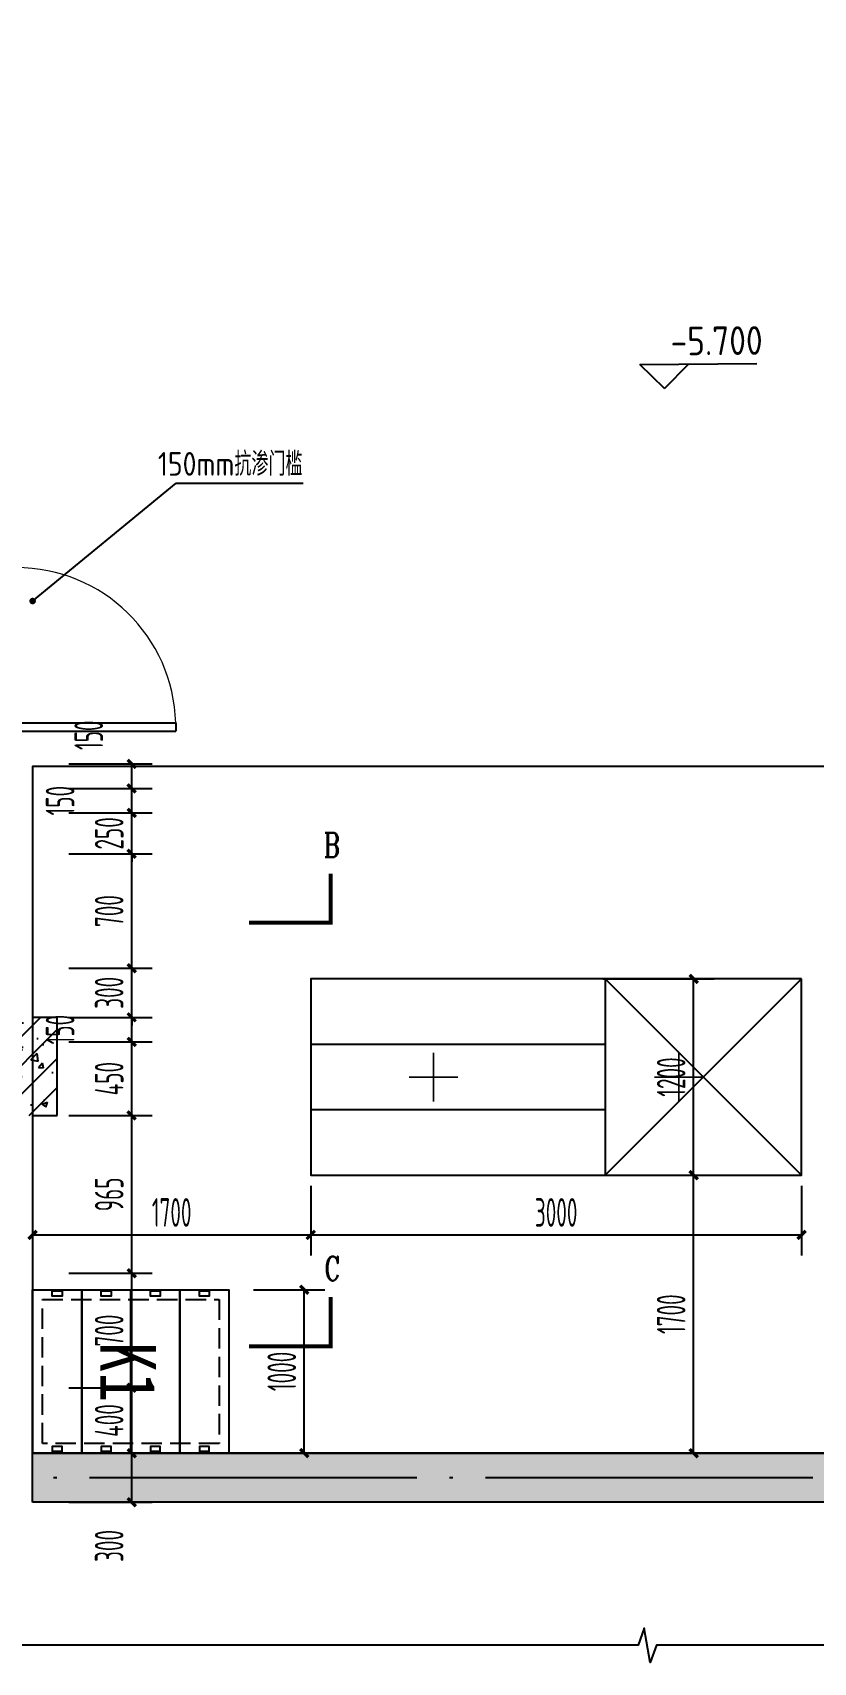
# Model space of a CAD drawing. Extents: x -473190 to 2138458, y -81875 to 2633646.
# Drawn here: x 1357378 to 1362150, y -11195 to -1228 of the extents above; entities that cross this region are included whole.
import ezdxf

# ---------------------------------------------------------------- set-up
doc = ezdxf.new("R2010")
doc.units = 0
doc.header["$LTSCALE"] = 1000
doc.linetypes.add('__DASH', pattern=[0.35, 0.25, -0.1])
doc.linetypes.add('DOTE', pattern=[2.42, 2, -0.2, 0.02, -0.2])
for name, color, linetype in [('A-COLUMN', 2, 'Continuous'), ('A-WINDOW', 4, 'Continuous'), ('C_柴油发电机组', 30, 'Continuous'), ('DIM_ELEV', 3, 'Continuous'), ('DIM_LEAD', 3, 'Continuous'), ('DIM_SYMB', 3, 'Continuous'), ('DOOR_FIRE_TEXT', 7, 'Continuous'), ('DOTE', 1, 'DOTE'), ('PUB_DIM', 3, 'Continuous'), ('PUB_HATCH', 8, 'Continuous'), ('PUB_TEXT', 7, 'Continuous'), ('RF-JSK', 9, 'Continuous'), ('RF-QT', 30, 'Continuous')]:
    doc.layers.add(name, color=color, linetype=linetype)
doc.styles.add('_TCH_DIM_T3', font='tssdeng.shx', dxfattribs={"width": 0.564706, "bigfont": '@@@tssdchn.shx'})
doc.styles.add('_TCH_LABEL', font='COMPLEX', dxfattribs={"bigfont": 'GBCBIG'})
doc.styles.add('_TCH_WINDOW', font='tssdeng.shx', dxfattribs={"width": 0.8, "height": 3.5, "bigfont": 'tssdchn.shx'})
doc.styles.get("Standard").update_dxf_attribs({"font": 'gbenor.shx', "bigfont": 'gbcbig.shx'})
doc.styles.add('TYDG_01', font='', dxfattribs={"width": 0.8})
doc.styles.get('TYDG_01').set_extended_font_data('SimSun')
doc.dimstyles.new('_TCH_ARCH&&50', dxfattribs={"dimtxt": 175, "dimasz": 50, "dimexe": 125, "dimexo": 150, "dimgap": 50, "dimtad": 1, "dimdec": 0, "dimzin": 0, "dimdsep": 46, "dimtxsty": '_TCH_DIM_T3', "dimblk": 'ARCHTICK', "dimcen": 0.09, "dimclrt": 7, "dimazin": 2, "dimtfac": 1, "dimtdec": 0, "dimtix": 1, "dimtmove": 2, "dimatfit": 3, "dimfxl": 0, "dimtolj": 1, "dimtzin": 0, "dimarcsym": 0})
pattern_1 = [(45, (-477544.96, -71625.69), (-88.388348, 88.388348), []), (50, (-477544.96, -71625.7), (358.63009, -31.376067), [37.5, -412.5]), (355, (-477544.96, -71625.7), (-69.37567, 376.09607), [30, -330]), (100.4514, (-477515.08, -71628.3), (289.25469, 344.71977), [31.870095, -350.571056]), (46.1842, (-477544.96, -71525.7), (533.62052, -82.75951), [56.25, -618.75]), (96.6356, (-477500.5, -71532.6), (467.33135, 487.05894), [47.80514, -525.8565]), (351.1842, (-477544.96, -71525.7), (467.33097, 487.0593), [45, -495]), (21, (-477494.96, -71550.7), (298.453526, -201.309445), [37.5, -412.5]), (326, (-477494.96, -71550.7), (121.657666, 362.57502), [30, -330]), (71.4514, (-477470.1, -71567.47), (420.111314, 161.26525), [31.870095, -350.571056]), (37.5, (-477544.96, -71625.69), (6.079928, 166.446927), [0, -326, 0, -335, 0, -331.25]), (7.5, (-477544.96, -71625.69), (131.534769, 197.205856), [0, -191, 0, -318.5, 0, -126.25]), (327.5, (-477656.46, -71625.69), (266.911218, -11.277436), [0, -125, 0, -390, 0, -517.5]), (317.5, (-477706.46, -71625.7), (291.593085, 50.05249), [0, -162.5, 0, -259, 0, -367.5])]

# ---------------------------------------------------------------- blocks, each defined once
blk = doc.blocks.new('fdj')
at = {"layer": 'C_柴油发电机组'}
for points in [[(0, 4200.1), (-6200, 4200.1), (-6200, 0), (0, 0)], [(-4700, 1300), (-1700, 1300), (-1700, 2500), (-4700, 2500)], [(-4700, 1300), (-3500, 1300), (-3500, 2500), (-4700, 2500)]]:
    blk.add_lwpolyline(points, close=True, dxfattribs=at)
for points in [[(-3500, 1300), (-4700, 2500)], [(-4700, 1300), (-3500, 2500)], [(-3500, 2100), (-1700, 2100)], [(-3500, 1700), (-1700, 1700)]]:
    blk.add_lwpolyline(points, dxfattribs=at)
at = {"layer": 'C_柴油发电机组', "lineweight": -3, "const_width": 10}
for points in [[(-3950, 1900), (-3950, 2050)], [(-2450, 1900), (-2450, 2050)], [(-3950, 1900), (-4100, 1900)], [(-3950, 1900), (-3950, 1750)], [(-3950, 1900), (-3800, 1900)], [(-2450, 1900), (-2600, 1900)], [(-2450, 1900), (-2450, 1750)], [(-2450, 1900), (-2300, 1900)]]:
    blk.add_lwpolyline(points, dxfattribs=at)
blk = doc.blocks.new('RFJSK1')
at = {"layer": 'RF-JSK'}
for p, q in [((220418.2, 104410.6), (220418.2, 104350.6)), ((221398.2, 104410.6), (221398.2, 104350.6)), ((220418.2, 104110.6), (220418.2, 104050.6)), ((221398.2, 104110.6), (221398.2, 104050.6)), ((220418.2, 103810.6), (220418.2, 103750.6)), ((221398.2, 103810.6), (221398.2, 103750.6)), ((220418.2, 103510.6), (220418.2, 103450.6)), ((221398.2, 103510.6), (221398.2, 103450.6))]:
    blk.add_line(p, q, dxfattribs=at)
for points in [[(220408.2, 104530.6), (221408.2, 104530.6), (221408.2, 103330.6), (220408.2, 103330.6), (220408.2, 104530.6)], [(220408.2, 104410.6), (220408.2, 104530.6), (221408.2, 104530.6), (221408.2, 104410.6)], [(220408.2, 104410.6), (220448.2, 104410.6), (220448.2, 104350.6), (220408.2, 104350.6)], [(221408.2, 104350.6), (221408.2, 104230.6), (220408.2, 104230.6), (220408.2, 104350.6)], [(221408.2, 104410.6), (221368.2, 104410.6), (221368.2, 104350.6), (221408.2, 104350.6)], [(220408.2, 104110.6), (220408.2, 104230.6), (221408.2, 104230.6), (221408.2, 104110.6)], [(220408.2, 104110.6), (220448.2, 104110.6), (220448.2, 104050.6), (220408.2, 104050.6)], [(221408.2, 104110.6), (221368.2, 104110.6), (221368.2, 104050.6), (221408.2, 104050.6)], [(221408.2, 104050.6), (221408.2, 103930.6), (220408.2, 103930.6), (220408.2, 104050.6)], [(220408.2, 103810.6), (220408.2, 103930.6), (221408.2, 103930.6), (221408.2, 103810.6)], [(220408.2, 103810.6), (220448.2, 103810.6), (220448.2, 103750.6), (220408.2, 103750.6)], [(221408.2, 103810.6), (221368.2, 103810.6), (221368.2, 103750.6), (221408.2, 103750.6)], [(221408.2, 103750.6), (221408.2, 103630.6), (220408.2, 103630.6), (220408.2, 103750.6)], [(220408.2, 103510.6), (220408.2, 103630.6), (221408.2, 103630.6), (221408.2, 103510.6)], [(220408.2, 103510.6), (220448.2, 103510.6), (220448.2, 103450.6), (220408.2, 103450.6)], [(221408.2, 103510.6), (221368.2, 103510.6), (221368.2, 103450.6), (221408.2, 103450.6)], [(221408.2, 103450.6), (221408.2, 103330.6), (220408.2, 103330.6), (220408.2, 103450.6)]]:
    blk.add_lwpolyline(points, dxfattribs=at)
at = {"layer": 'RF-JSK', "linetype": '__DASH', "ltscale": 0.5}
blk.add_lwpolyline([(220468.2, 104470.6), (221348.2, 104470.6), (221348.2, 103390.6), (220468.2, 103390.6)], close=True, dxfattribs=at)
at = {"layer": 'RF-JSK', "color": 110, "style": 'TYDG_01', "width": 0.8}
blk.add_text('K1', height=339.87, dxfattribs=at).set_placement((220726.9, 103744.4))
blk = doc.blocks.new('_ArchTick')
at = {"color": 0, "linetype": 'ByBlock', "const_width": 0.4}
blk.add_lwpolyline([(-0.5, -0.5), (0.5, 0.5)], dxfattribs=at)
blk = doc.blocks.new('*D2012')
at = {"layer": 'Defpoints', "color": 0, "transparency": 16777216}
for p in [(1358577.6, -8915.7), (1359038, -8915.7), (1358577.6, -9915.7)]:
    blk.add_point(p, dxfattribs=at)
at = {"layer": 'PUB_DIM', "color": 0, "lineweight": -2, "transparency": 16777216}
for p, q in [((1358727.6, -8915.7), (1359163, -8915.7)), ((1359038, -9915.7), (1359038, -8915.7)), ((1358727.6, -9915.7), (1359163, -9915.7))]:
    blk.add_line(p, q, dxfattribs=at)
at = {"layer": 'PUB_DIM', "color": 0, "lineweight": -2, "transparency": 16777216, "xscale": 50, "yscale": 50, "zscale": 50}
for p, rotation in [((1359038, -8915.7), 90), ((1359038, -9915.7), 270)]:
    blk.add_blockref('_ArchTick', p, dxfattribs=dict(at, rotation=rotation))
at = {"layer": 'PUB_DIM', "color": 7, "transparency": 16777216, "insert": (1358900.5, -9415.7), "char_height": 175, "attachment_point": 5, "rotation": 90, "style": '_TCH_DIM_T3'}
blk.add_mtext('\\A1;1000', dxfattribs=at)
blk = doc.blocks.new('*D2107')
at = {"layer": 'Defpoints', "color": 0, "transparency": 16777216}
for p in [(1357377.6, -8131.6), (1359077.6, -8131.6), (1359077.6, -8580.9)]:
    blk.add_point(p, dxfattribs=at)
at = {"layer": 'PUB_DIM', "color": 0, "lineweight": -2, "transparency": 16777216}
for p, q in [((1357377.6, -8281.6), (1357377.6, -8705.9)), ((1359077.6, -8281.6), (1359077.6, -8705.9)), ((1357377.6, -8580.9), (1359077.6, -8580.9))]:
    blk.add_line(p, q, dxfattribs=at)
at = {"layer": 'PUB_DIM', "color": 0, "lineweight": -2, "transparency": 16777216, "xscale": 50, "yscale": 50, "zscale": 50, "rotation": 180}
blk.add_blockref('_ArchTick', (1357377.6, -8580.9), dxfattribs=at)
at = {"layer": 'PUB_DIM', "color": 0, "lineweight": -2, "transparency": 16777216, "xscale": 50, "yscale": 50, "zscale": 50}
blk.add_blockref('_ArchTick', (1359077.6, -8580.9), dxfattribs=at)
at = {"layer": 'PUB_DIM', "color": 7, "transparency": 16777216, "insert": (1358227.6, -8443.4), "char_height": 175, "attachment_point": 5, "style": '_TCH_DIM_T3'}
blk.add_mtext('\\A1;1700', dxfattribs=at)
blk = doc.blocks.new('*D2108')
at = {"layer": 'Defpoints', "color": 0, "transparency": 16777216}
for p in [(1359077.6, -8131.6), (1362077.6, -8131.6), (1362077.6, -8580.9)]:
    blk.add_point(p, dxfattribs=at)
at = {"layer": 'PUB_DIM', "color": 0, "lineweight": -2, "transparency": 16777216}
for p, q in [((1359077.6, -8281.6), (1359077.6, -8705.9)), ((1362077.6, -8281.6), (1362077.6, -8705.9)), ((1359077.6, -8580.9), (1362077.6, -8580.9))]:
    blk.add_line(p, q, dxfattribs=at)
at = {"layer": 'PUB_DIM', "color": 0, "lineweight": -2, "transparency": 16777216, "xscale": 50, "yscale": 50, "zscale": 50, "rotation": 180}
blk.add_blockref('_ArchTick', (1359077.6, -8580.9), dxfattribs=at)
at = {"layer": 'PUB_DIM', "color": 0, "lineweight": -2, "transparency": 16777216, "xscale": 50, "yscale": 50, "zscale": 50}
blk.add_blockref('_ArchTick', (1362077.6, -8580.9), dxfattribs=at)
at = {"layer": 'PUB_DIM', "color": 7, "transparency": 16777216, "insert": (1360577.6, -8443.4), "char_height": 175, "attachment_point": 5, "style": '_TCH_DIM_T3'}
blk.add_mtext('\\A1;3000', dxfattribs=at)
blk = doc.blocks.new('*D2109')
at = {"layer": 'Defpoints', "color": 0, "transparency": 16777216}
for p in [(1360713.1, -7015.6), (1361418, -7015.6), (1360713.1, -8215.6)]:
    blk.add_point(p, dxfattribs=at)
at = {"layer": 'PUB_DIM', "color": 0, "lineweight": -2, "transparency": 16777216}
for p, q in [((1360863.1, -7015.6), (1361543, -7015.6)), ((1361418, -8215.6), (1361418, -7015.6)), ((1360863.1, -8215.6), (1361543, -8215.6))]:
    blk.add_line(p, q, dxfattribs=at)
at = {"layer": 'PUB_DIM', "color": 0, "lineweight": -2, "transparency": 16777216, "xscale": 50, "yscale": 50, "zscale": 50}
for p, rotation in [((1361418, -7015.6), 90), ((1361418, -8215.6), 270)]:
    blk.add_blockref('_ArchTick', p, dxfattribs=dict(at, rotation=rotation))
at = {"layer": 'PUB_DIM', "color": 7, "transparency": 16777216, "insert": (1361280.5, -7615.6), "char_height": 175, "attachment_point": 5, "rotation": 90, "style": '_TCH_DIM_T3'}
blk.add_mtext('\\A1;1200', dxfattribs=at)
blk = doc.blocks.new('*D2110')
at = {"layer": 'Defpoints', "color": 0, "transparency": 16777216}
for p in [(1360713.1, -8215.6), (1361418, -8215.6), (1360713.1, -9915.7)]:
    blk.add_point(p, dxfattribs=at)
at = {"layer": 'PUB_DIM', "color": 0, "lineweight": -2, "transparency": 16777216}
for p, q in [((1360863.1, -8215.6), (1361543, -8215.6)), ((1361418, -9915.7), (1361418, -8215.6)), ((1360863.1, -9915.7), (1361543, -9915.7))]:
    blk.add_line(p, q, dxfattribs=at)
at = {"layer": 'PUB_DIM', "color": 0, "lineweight": -2, "transparency": 16777216, "xscale": 50, "yscale": 50, "zscale": 50}
for p, rotation in [((1361418, -8215.6), 90), ((1361418, -9915.7), 270)]:
    blk.add_blockref('_ArchTick', p, dxfattribs=dict(at, rotation=rotation))
at = {"layer": 'PUB_DIM', "color": 7, "transparency": 16777216, "insert": (1361280.5, -9065.6), "char_height": 175, "attachment_point": 5, "rotation": 90, "style": '_TCH_DIM_T3'}
blk.add_mtext('\\A1;1700', dxfattribs=at)
blk = doc.blocks.new('*D2137')
at = {"layer": 'Defpoints', "color": 0, "transparency": 16777216}
for p in [(1359520.3, 2564.4), (1368187.3, -2685.1), (1367381.9, -3696.4)]:
    blk.add_point(p, dxfattribs=at)
at = {"layer": 'PUB_DIM', "color": 0, "lineweight": -2, "transparency": 16777216}
for p, q in [((1359613.7, 2681.7), (1360403.5, 3673.5)), ((1360325.6, 3575.7), (1368187.3, -2685.1)), ((1367475.4, -3579), (1368265.2, -2587.3))]:
    blk.add_line(p, q, dxfattribs=at)
at = {"layer": 'PUB_DIM', "color": 0, "lineweight": -2, "transparency": 16777216, "xscale": 50, "yscale": 50, "zscale": 50}
for p, rotation in [((1360325.6, 3575.7), 141.467412975682), ((1368187.3, -2685.1), 321.467412975682)]:
    blk.add_blockref('_ArchTick', p, dxfattribs=dict(at, rotation=rotation))
at = {"layer": 'PUB_DIM', "color": 7, "transparency": 16777216, "insert": (1364342.1, 552.9), "char_height": 175, "attachment_point": 5, "rotation": 321.46741, "style": '_TCH_DIM_T3'}
blk.add_mtext('\\A1;10050', dxfattribs=at)
blk = doc.blocks.new('*D2146')
at = {"layer": 'Defpoints', "color": 0, "transparency": 16777216}
for p in [(1357449.7, -9915.7), (1357983.1, -9915.7), (1357449.7, -10215.7)]:
    blk.add_point(p, dxfattribs=at)
at = {"layer": 'PUB_DIM', "color": 0, "lineweight": -2, "transparency": 16777216}
for p, q in [((1357599.7, -9915.7), (1358108.1, -9915.7)), ((1357983.1, -10215.7), (1357983.1, -9915.7)), ((1357599.7, -10215.7), (1358108.1, -10215.7))]:
    blk.add_line(p, q, dxfattribs=at)
at = {"layer": 'PUB_DIM', "color": 0, "lineweight": -2, "transparency": 16777216, "xscale": 50, "yscale": 50, "zscale": 50}
for p, rotation in [((1357983.1, -9915.7), 90), ((1357983.1, -10215.7), 270)]:
    blk.add_blockref('_ArchTick', p, dxfattribs=dict(at, rotation=rotation))
at = {"layer": 'PUB_DIM', "color": 7, "transparency": 16777216, "insert": (1357845.6, -10482.8), "char_height": 175, "attachment_point": 5, "rotation": 90, "style": '_TCH_DIM_T3'}
blk.add_mtext('\\A1;300', dxfattribs=at)
blk = doc.blocks.new('*D2147')
at = {"layer": 'Defpoints', "color": 0, "transparency": 16777216}
for p in [(1357449.7, -9515.7), (1357983.1, -9515.7), (1357449.7, -9915.7)]:
    blk.add_point(p, dxfattribs=at)
at = {"layer": 'PUB_DIM', "color": 0, "lineweight": -2, "transparency": 16777216}
for p, q in [((1357599.7, -9515.7), (1358108.1, -9515.7)), ((1357983.1, -9915.7), (1357983.1, -9515.7)), ((1357599.7, -9915.7), (1358108.1, -9915.7))]:
    blk.add_line(p, q, dxfattribs=at)
at = {"layer": 'PUB_DIM', "color": 0, "lineweight": -2, "transparency": 16777216, "xscale": 50, "yscale": 50, "zscale": 50}
for p, rotation in [((1357983.1, -9515.7), 90), ((1357983.1, -9915.7), 270)]:
    blk.add_blockref('_ArchTick', p, dxfattribs=dict(at, rotation=rotation))
at = {"layer": 'PUB_DIM', "color": 7, "transparency": 16777216, "insert": (1357845.6, -9715.7), "char_height": 175, "attachment_point": 5, "rotation": 90, "style": '_TCH_DIM_T3'}
blk.add_mtext('\\A1;400', dxfattribs=at)
blk = doc.blocks.new('*D2148')
at = {"layer": 'Defpoints', "color": 0, "transparency": 16777216}
for p in [(1357449.7, -8815.7), (1357983.1, -8815.7), (1357449.7, -9515.7)]:
    blk.add_point(p, dxfattribs=at)
at = {"layer": 'PUB_DIM', "color": 0, "lineweight": -2, "transparency": 16777216}
for p, q in [((1357599.7, -8815.7), (1358108.1, -8815.7)), ((1357983.1, -9515.7), (1357983.1, -8815.7)), ((1357599.7, -9515.7), (1358108.1, -9515.7))]:
    blk.add_line(p, q, dxfattribs=at)
at = {"layer": 'PUB_DIM', "color": 0, "lineweight": -2, "transparency": 16777216, "xscale": 50, "yscale": 50, "zscale": 50}
for p, rotation in [((1357983.1, -8815.7), 90), ((1357983.1, -9515.7), 270)]:
    blk.add_blockref('_ArchTick', p, dxfattribs=dict(at, rotation=rotation))
at = {"layer": 'PUB_DIM', "color": 7, "transparency": 16777216, "insert": (1357845.6, -9165.7), "char_height": 175, "attachment_point": 5, "rotation": 90, "style": '_TCH_DIM_T3'}
blk.add_mtext('\\A1;700', dxfattribs=at)
blk = doc.blocks.new('*D2149')
at = {"layer": 'Defpoints', "color": 0, "transparency": 16777216}
for p in [(1357449.7, -7850.3), (1357983.1, -7850.3), (1357449.7, -8815.7)]:
    blk.add_point(p, dxfattribs=at)
at = {"layer": 'PUB_DIM', "color": 0, "lineweight": -2, "transparency": 16777216}
for p, q in [((1357599.7, -7850.3), (1358108.1, -7850.3)), ((1357983.1, -8815.7), (1357983.1, -7850.3)), ((1357599.7, -8815.7), (1358108.1, -8815.7))]:
    blk.add_line(p, q, dxfattribs=at)
at = {"layer": 'PUB_DIM', "color": 0, "lineweight": -2, "transparency": 16777216, "xscale": 50, "yscale": 50, "zscale": 50}
for p, rotation in [((1357983.1, -7850.3), 90), ((1357983.1, -8815.7), 270)]:
    blk.add_blockref('_ArchTick', p, dxfattribs=dict(at, rotation=rotation))
at = {"layer": 'PUB_DIM', "color": 7, "transparency": 16777216, "insert": (1357845.6, -8333), "char_height": 175, "attachment_point": 5, "rotation": 90, "style": '_TCH_DIM_T3'}
blk.add_mtext('\\A1;965', dxfattribs=at)
blk = doc.blocks.new('*D2150')
at = {"layer": 'Defpoints', "color": 0, "transparency": 16777216}
for p in [(1357449.7, -7400.3), (1357983.1, -7400.3), (1357449.7, -7850.3)]:
    blk.add_point(p, dxfattribs=at)
at = {"layer": 'PUB_DIM', "color": 0, "lineweight": -2, "transparency": 16777216}
for p, q in [((1357599.7, -7400.3), (1358108.1, -7400.3)), ((1357983.1, -7850.3), (1357983.1, -7400.3)), ((1357599.7, -7850.3), (1358108.1, -7850.3))]:
    blk.add_line(p, q, dxfattribs=at)
at = {"layer": 'PUB_DIM', "color": 0, "lineweight": -2, "transparency": 16777216, "xscale": 50, "yscale": 50, "zscale": 50}
for p, rotation in [((1357983.1, -7400.3), 90), ((1357983.1, -7850.3), 270)]:
    blk.add_blockref('_ArchTick', p, dxfattribs=dict(at, rotation=rotation))
at = {"layer": 'PUB_DIM', "color": 7, "transparency": 16777216, "insert": (1357845.6, -7625.3), "char_height": 175, "attachment_point": 5, "rotation": 90, "style": '_TCH_DIM_T3'}
blk.add_mtext('\\A1;450', dxfattribs=at)
blk = doc.blocks.new('*D2151')
at = {"layer": 'Defpoints', "color": 0, "transparency": 16777216}
for p in [(1357449.7, -7250.3), (1357983.1, -7250.3), (1357449.7, -7400.3)]:
    blk.add_point(p, dxfattribs=at)
at = {"layer": 'PUB_DIM', "color": 0, "lineweight": -2, "transparency": 16777216}
for p, q in [((1357599.7, -7250.3), (1358108.1, -7250.3)), ((1357983.1, -7400.3), (1357983.1, -7250.3)), ((1357599.7, -7400.3), (1358108.1, -7400.3))]:
    blk.add_line(p, q, dxfattribs=at)
at = {"layer": 'PUB_DIM', "color": 0, "lineweight": -2, "transparency": 16777216, "xscale": 50, "yscale": 50, "zscale": 50}
for p, rotation in [((1357983.1, -7250.3), 90), ((1357983.1, -7400.3), 270)]:
    blk.add_blockref('_ArchTick', p, dxfattribs=dict(at, rotation=rotation))
at = {"layer": 'PUB_DIM', "color": 7, "transparency": 16777216, "insert": (1357545.6, -7325.3), "char_height": 175, "attachment_point": 5, "rotation": 90, "style": '_TCH_DIM_T3'}
blk.add_mtext('\\A1;150', dxfattribs=at)
blk = doc.blocks.new('*D2152')
at = {"layer": 'Defpoints', "color": 0, "transparency": 16777216}
for p in [(1357449.7, -6950.3), (1357983.1, -6950.3), (1357449.7, -7250.3)]:
    blk.add_point(p, dxfattribs=at)
at = {"layer": 'PUB_DIM', "color": 0, "lineweight": -2, "transparency": 16777216}
for p, q in [((1357599.7, -6950.3), (1358108.1, -6950.3)), ((1357983.1, -6950.3), (1357983.1, -6900.3)), ((1357983.1, -7250.3), (1357983.1, -6950.3)), ((1357599.7, -7250.3), (1358108.1, -7250.3)), ((1357983.1, -7250.3), (1357983.1, -7300.3))]:
    blk.add_line(p, q, dxfattribs=at)
at = {"layer": 'PUB_DIM', "color": 0, "lineweight": -2, "transparency": 16777216, "xscale": 50, "yscale": 50, "zscale": 50}
for p, rotation in [((1357983.1, -6950.3), 270), ((1357983.1, -7250.3), 90)]:
    blk.add_blockref('_ArchTick', p, dxfattribs=dict(at, rotation=rotation))
at = {"layer": 'PUB_DIM', "color": 7, "transparency": 16777216, "insert": (1357845.6, -7100.3), "char_height": 175, "attachment_point": 5, "rotation": 90, "style": '_TCH_DIM_T3'}
blk.add_mtext('\\A1;300', dxfattribs=at)
blk = doc.blocks.new('*D2153')
at = {"layer": 'Defpoints', "color": 0, "transparency": 16777216}
for p in [(1357449.7, -6250.3), (1357983.1, -6250.3), (1357449.7, -6950.3)]:
    blk.add_point(p, dxfattribs=at)
at = {"layer": 'PUB_DIM', "color": 0, "lineweight": -2, "transparency": 16777216}
for p, q in [((1357599.7, -6250.3), (1358108.1, -6250.3)), ((1357983.1, -6950.3), (1357983.1, -6250.3)), ((1357599.7, -6950.3), (1358108.1, -6950.3))]:
    blk.add_line(p, q, dxfattribs=at)
at = {"layer": 'PUB_DIM', "color": 0, "lineweight": -2, "transparency": 16777216, "xscale": 50, "yscale": 50, "zscale": 50}
for p, rotation in [((1357983.1, -6250.3), 90), ((1357983.1, -6950.3), 270)]:
    blk.add_blockref('_ArchTick', p, dxfattribs=dict(at, rotation=rotation))
at = {"layer": 'PUB_DIM', "color": 7, "transparency": 16777216, "insert": (1357845.6, -6600.3), "char_height": 175, "attachment_point": 5, "rotation": 90, "style": '_TCH_DIM_T3'}
blk.add_mtext('\\A1;700', dxfattribs=at)
blk = doc.blocks.new('*D2154')
at = {"layer": 'Defpoints', "color": 0, "transparency": 16777216}
for p in [(1357449.7, -6000.3), (1357983.1, -6000.3), (1357449.7, -6250.3)]:
    blk.add_point(p, dxfattribs=at)
at = {"layer": 'PUB_DIM', "color": 0, "lineweight": -2, "transparency": 16777216}
for p, q in [((1357983.1, -6000.3), (1357983.1, -5950.3)), ((1357599.7, -6000.3), (1358108.1, -6000.3)), ((1357983.1, -6250.3), (1357983.1, -6000.3)), ((1357599.7, -6250.3), (1358108.1, -6250.3)), ((1357983.1, -6250.3), (1357983.1, -6300.3))]:
    blk.add_line(p, q, dxfattribs=at)
at = {"layer": 'PUB_DIM', "color": 0, "lineweight": -2, "transparency": 16777216, "xscale": 50, "yscale": 50, "zscale": 50}
for p, rotation in [((1357983.1, -6000.3), 270), ((1357983.1, -6250.3), 90)]:
    blk.add_blockref('_ArchTick', p, dxfattribs=dict(at, rotation=rotation))
at = {"layer": 'PUB_DIM', "color": 7, "transparency": 16777216, "insert": (1357845.6, -6125.3), "char_height": 175, "attachment_point": 5, "rotation": 90, "style": '_TCH_DIM_T3'}
blk.add_mtext('\\A1;250', dxfattribs=at)
blk = doc.blocks.new('*D2155')
at = {"layer": 'Defpoints', "color": 0, "transparency": 16777216}
for p in [(1357449.7, -5850.3), (1357983.1, -5850.3), (1357449.7, -6000.3)]:
    blk.add_point(p, dxfattribs=at)
at = {"layer": 'PUB_DIM', "color": 0, "lineweight": -2, "transparency": 16777216}
for p, q in [((1357599.7, -5850.3), (1358108.1, -5850.3)), ((1357983.1, -6000.3), (1357983.1, -5850.3)), ((1357599.7, -6000.3), (1358108.1, -6000.3))]:
    blk.add_line(p, q, dxfattribs=at)
at = {"layer": 'PUB_DIM', "color": 0, "lineweight": -2, "transparency": 16777216, "xscale": 50, "yscale": 50, "zscale": 50}
for p, rotation in [((1357983.1, -5850.3), 90), ((1357983.1, -6000.3), 270)]:
    blk.add_blockref('_ArchTick', p, dxfattribs=dict(at, rotation=rotation))
at = {"layer": 'PUB_DIM', "color": 7, "transparency": 16777216, "insert": (1357545.6, -5925.3), "char_height": 175, "attachment_point": 5, "rotation": 90, "style": '_TCH_DIM_T3'}
blk.add_mtext('\\A1;150', dxfattribs=at)
blk = doc.blocks.new('*D2156')
at = {"layer": 'Defpoints', "color": 0, "transparency": 16777216}
for p in [(1357449.7, -5700.3), (1357983.1, -5700.3), (1357449.7, -5850.3)]:
    blk.add_point(p, dxfattribs=at)
at = {"layer": 'PUB_DIM', "color": 0, "lineweight": -2, "transparency": 16777216}
for p, q in [((1357599.7, -5700.3), (1358108.1, -5700.3)), ((1357983.1, -5850.3), (1357983.1, -5700.3)), ((1357599.7, -5850.3), (1358108.1, -5850.3))]:
    blk.add_line(p, q, dxfattribs=at)
at = {"layer": 'PUB_DIM', "color": 0, "lineweight": -2, "transparency": 16777216, "xscale": 50, "yscale": 50, "zscale": 50}
for p, rotation in [((1357983.1, -5700.3), 90), ((1357983.1, -5850.3), 270)]:
    blk.add_blockref('_ArchTick', p, dxfattribs=dict(at, rotation=rotation))
at = {"layer": 'PUB_DIM', "color": 7, "transparency": 16777216, "insert": (1357720.6, -5525.3), "char_height": 175, "attachment_point": 5, "rotation": 90, "style": '_TCH_DIM_T3'}
blk.add_mtext('\\A1;150', dxfattribs=at)
blk = doc.blocks.new('$DorLib2D$00000001')
for p, q in [((0.45, 0.975), (0.5, 0.975)), ((0.45, 0), (0.45, 0.975)), ((0.5, 0), (0.5, 0.975)), ((0.5, 0), (0.45, 0))]:
    blk.add_line(p, q)
at = {"lineweight": 13}
blk.add_arc((0.475, 0), 0.975, 91.46928, 180, dxfattribs=at)

msp = doc.modelspace()

# ---------------------------------------------------------------- hatches: boundary and pattern name
at = {"layer": 'PUB_HATCH'}
h = msp.add_hatch(dxfattribs=at)
h.set_pattern_fill('钢筋混凝土', color=256, scale=50, style=0)
h.set_pattern_definition(pattern_1)
h.paths.add_polyline_path([(1356927.6, -7850.3), (1357527.6, -7850.3), (1357527.6, -7250.3), (1356927.6, -7250.3)])
h = msp.add_hatch(dxfattribs=at)
h.set_pattern_fill('钢筋混凝土', color=256, scale=50, style=0)
h.set_pattern_definition(pattern_1)
h.paths.add_polyline_path([(1365769.6, -10215.7), (1365625, -9915.7), (1357377.6, -9915.7), (1357377.6, -10215.7)])

# ---------------------------------------------------------------- linework, layer by layer
at = {"layer": 'A-COLUMN'}
for p, q in [((1357527.6, -7250.3), (1357377.6, -7250.3)), ((1357527.6, -7850.3), (1357527.6, -7250.3)), ((1357377.6, -7850.3), (1357527.6, -7850.3))]:
    msp.add_line(p, q, dxfattribs=at)
at = {"layer": 'DIM_ELEV'}
for p, q in [((1361089, -3257.1), (1361803.7, -3251.2)), ((1361240.2, -3405.8), (1361089, -3257.1)), ((1361240.2, -3405.8), (1361389, -3254.6))]:
    msp.add_line(p, q, dxfattribs=at)
at = {"layer": 'DIM_LEAD', "color": 0}
for p, q in [((1357377.6, -4704.7), (1358254.7, -3983.2)), ((1358254.7, -3983.2), (1359031, -3983.2))]:
    msp.add_line(p, q, dxfattribs=at)
at = {"layer": 'DIM_LEAD', "color": 0, "const_width": 20}
msp.add_lwpolyline([(1357369.8, -4711, 1), (1357385.3, -4698.3, 1)], format="xyb", close=True, dxfattribs=at)
at = {"layer": 'DIM_SYMB', "const_width": 25}
for points in [[(1358699.4, -6671.1), (1359199.4, -6671.1), (1359199.4, -6371.1)], [(1358699.4, -9261.5), (1359199.4, -9261.5), (1359199.4, -8961.5)]]:
    msp.add_lwpolyline(points, dxfattribs=at)
at = {"layer": 'DIM_SYMB'}
msp.add_lwpolyline([(1369706.2, -11090), (1361191.4, -11090), (1361153.2, -11195), (1361116.2, -10985), (1361078.9, -11090), (1352564.2, -11090)], dxfattribs=at)
at = {"layer": 'DOTE'}
msp.add_line((1369406.2, -10065.7), (1352864.2, -10065.7), dxfattribs=at)
at = {"layer": 'RF-QT'}
for p, q in [((1365625, -9915.7), (1357377.6, -9915.7)), ((1357377.6, -10215.7), (1357377.6, -9915.7)), ((1365769.6, -10215.7), (1357377.6, -10215.7))]:
    msp.add_line(p, q, dxfattribs=at)

# ---------------------------------------------------------------- block references
at = {"linetype": 'Continuous', "rotation": 180.0000000002638}
msp.add_blockref('fdj', (1357377.6, -5715.6), dxfattribs=at)
at = {"layer": 'A-WINDOW'}
ref = msp.add_blockref('$DorLib2D$00000001', (1357277.6, -5000.3), dxfattribs=dict(at, xscale=-1000, yscale=-1000, zscale=200, rotation=90.00000000004086))
ref.add_attrib('A', 'FM甲1020', (1356565.3, -5382.6), dxfattribs={"layer": 'DOOR_FIRE_TEXT', "height": 175, "rotation": 90, "style": '_TCH_WINDOW', "width": 0.8})
at = {"layer": 'RF-JSK', "linetype": 'ByBlock', "rotation": 270}
msp.add_blockref('RFJSK1', (1254047, 211492.5), dxfattribs=at)

# ---------------------------------------------------------------- texts
at = {"layer": 'PUB_TEXT'}
msp.add_text('-5.700', height=175, rotation=0.47313, dxfattribs=at).set_placement((1361277.8, -3203))
msp.add_text('150mm抗渗门槛', height=144.68, dxfattribs=at).set_placement((1358143.1, -3938.2))
at = {"layer": 'PUB_TEXT', "style": '_TCH_LABEL', "width": 0.705882}
for s, p in [('B', (1359156.9, -6270.4)), ('C', (1359161.9, -8860.8))]:
    msp.add_text(s, height=148.8, dxfattribs=at).set_placement(p)

# ---------------------------------------------------------------- dimensions: what is measured, and where the dimension line sits
at = {"layer": 'PUB_DIM'}
for p1, p2, distance, picture, middle in [((1359520.3, 2564.4), (1367381.9, -3696.4), 1292.8, '*D2137', (1364342.1, 552.9)), ((1357449.7, -6250.3), (1357449.7, -6000.3), -533.4, '*D2154', (1357845.6, -6125.3)), ((1357449.7, -6950.3), (1357449.7, -6250.3), -533.4, '*D2153', (1357845.6, -6600.3)), ((1357449.7, -7250.3), (1357449.7, -6950.3), -533.4, '*D2152', (1357845.6, -7100.3)), ((1360713.1, -8215.6), (1360713.1, -7015.6), -704.9, '*D2109', (1361280.5, -7615.6)), ((1357449.7, -7850.3), (1357449.7, -7400.3), -533.4, '*D2150', (1357845.6, -7625.3)), ((1357449.7, -8815.7), (1357449.7, -7850.3), -533.4, '*D2149', (1357845.6, -8333)), ((1357377.6, -8131.6), (1359077.6, -8131.6), -449.3, '*D2107', (1358227.6, -8443.4)), ((1359077.6, -8131.6), (1362077.6, -8131.6), -449.3, '*D2108', (1360577.6, -8443.4)), ((1360713.1, -9915.7), (1360713.1, -8215.6), -704.9, '*D2110', (1361280.5, -9065.6)), ((1357449.7, -9515.7), (1357449.7, -8815.7), -533.4, '*D2148', (1357845.6, -9165.7)), ((1358577.6, -9915.7), (1358577.6, -8915.7), -460.4, '*D2012', (1358900.5, -9415.7)), ((1357449.7, -9915.7), (1357449.7, -9515.7), -533.4, '*D2147', (1357845.6, -9715.7))]:
    dim = msp.add_aligned_dim(p1=p1, p2=p2, distance=distance, dimstyle='_TCH_ARCH&&50', dxfattribs=at)
    dim.commit()
    dim.dimension.update_dxf_attribs({"geometry": picture, "text_midpoint": middle})
for base, p1, p2, picture, middle in [((1357983.1, -5700.3), (1357449.7, -5850.3), (1357449.7, -5700.3), '*D2156', (1357720.6, -5525.3)), ((1357983.1, -5850.3), (1357449.7, -6000.3), (1357449.7, -5850.3), '*D2155', (1357545.6, -5925.3)), ((1357983.1, -7250.3), (1357449.7, -7400.3), (1357449.7, -7250.3), '*D2151', (1357545.6, -7325.3)), ((1357983.1, -9915.7), (1357449.7, -10215.7), (1357449.7, -9915.7), '*D2146', (1357845.6, -10482.8))]:
    dim = msp.add_linear_dim(base=base, p1=p1, p2=p2, angle=90, dimstyle='_TCH_ARCH&&50', dxfattribs=at)
    dim.commit()
    dim.dimension.update_dxf_attribs({"geometry": picture, "text_midpoint": middle, "dimtype": 129})

doc.saveas('drawing.dxf')
